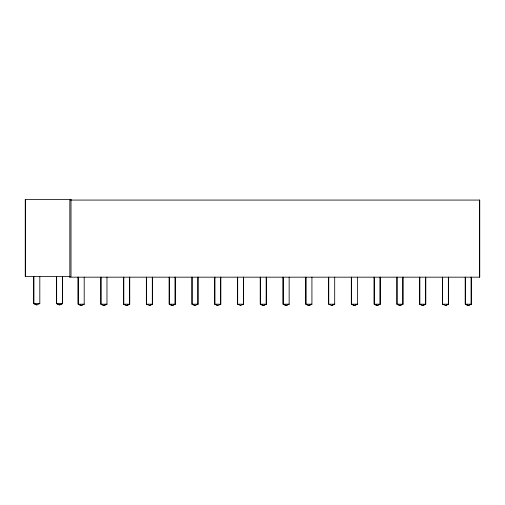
<?xml version="1.0" encoding="UTF-8"?>
<svg xmlns="http://www.w3.org/2000/svg" width="505" height="505" viewBox="0 0 505 505"><rect width="100%" height="100%" fill="white"/><g stroke="black" fill="none" stroke-linecap="round" stroke-linejoin="round"><path stroke-width="0.76" d="M39.813 276.589L39.813 303.6L36.669 304.925L33.665 303.6L33.665 276.589M62.588 276.589L62.588 303.6L59.653 304.925L56.648 303.6L56.648 276.589M83.988 304.193L81.052 305.512L78.048 304.193L78.048 277.176M84.196 277.176L84.196 304.193L81.261 305.512L78.256 304.193L78.256 277.176M106.763 304.193L103.828 305.512L100.817 304.193L100.817 277.176M106.972 277.176L106.972 304.193L104.03 305.512L101.025 304.193L101.025 277.176M129.741 277.176L129.741 304.193L126.805 305.512L123.801 304.193L123.801 277.176M149.373 305.512L152.308 304.193L152.308 277.176M152.516 277.176L152.516 304.193L149.581 305.512L146.362 304.193L146.362 277.176M175.285 277.176L175.285 304.193L172.35 305.512L169.345 304.193L169.345 277.176M198.061 277.176L198.061 304.193L194.917 305.512L191.913 304.193L191.913 277.176M220.836 277.176L220.836 304.193L217.687 305.512L214.682 304.193L214.682 277.176M240.462 305.512L243.606 304.193L243.606 277.176M266.381 277.176L266.381 304.193L263.44 305.512L260.435 304.193L260.435 277.176M288.942 304.193L286.007 305.512L283.002 304.193L283.002 277.176M289.15 277.176L289.15 304.193L286.215 305.512L283.21 304.193L283.21 277.176M311.718 304.193L308.782 305.512L305.777 304.193L305.777 277.176M311.926 277.176L311.926 304.193L308.991 305.512L305.98 304.193L305.98 277.176M331.551 305.512L334.493 304.193M334.695 277.176L334.695 304.193L331.76 305.512L328.547 304.193L328.547 277.176M357.262 304.193L354.327 305.512L351.322 304.193L351.322 277.176M357.471 277.176L357.471 304.193L354.535 305.512L351.53 304.193L351.53 277.176M380.246 277.176L380.246 304.193L377.304 305.512L374.3 304.193L374.3 277.176M403.015 277.176L403.015 304.193L400.08 305.512L397.075 304.193L397.075 277.176M425.791 277.176L425.791 304.193L422.855 305.512L419.844 304.193L419.844 277.176M445.416 305.512L448.352 304.193L448.352 277.176M448.56 277.176L448.56 304.193L445.625 305.512L442.412 304.193L442.412 277.176M471.335 277.176L471.335 304.193L468.4 305.512L465.389 304.193L465.389 277.176M69.633 277.176L479.75 277.176L479.75 200.075L69.841 200.075L69.841 277.176M33.873 276.589L33.873 303.6L39.813 303.6M56.648 303.6L62.588 303.6M78.256 304.193L84.196 304.193M101.025 304.193L106.972 304.193M123.801 304.193L129.741 304.193M152.516 304.193L146.57 304.193L146.57 277.176M169.345 304.193L175.285 304.193M192.121 277.176L192.121 304.193L198.061 304.193M214.89 277.176L214.89 304.193L220.836 304.193M243.606 304.193L237.666 304.193L237.666 277.176M260.435 304.193L266.381 304.193M283.21 304.193L289.15 304.193M305.98 304.193L311.926 304.193M334.695 304.193L328.755 304.193L328.755 277.176M351.53 304.193L357.471 304.193M374.3 304.193L380.246 304.193M397.075 304.193L403.015 304.193M419.844 304.193L425.791 304.193M448.56 304.193L442.62 304.193L442.62 277.176M465.389 304.193L471.335 304.193M240.67 305.512L237.457 304.193L237.457 277.176M214.89 304.193L217.895 305.512M192.121 304.193L195.126 305.512M33.873 303.6L36.878 304.925M479.542 200.075L479.542 277.176M471.127 277.176L471.127 304.193L468.192 305.512L465.187 304.193L465.187 277.176M425.582 277.176L425.582 304.193L422.647 305.512L419.636 304.193L419.636 277.176M402.807 277.176L402.807 304.193L399.872 305.512L396.867 304.193L396.867 277.176M380.038 277.176L380.038 304.193L377.096 305.512L374.091 304.193L374.091 277.176M266.173 277.176L266.173 304.193L263.238 305.512L260.226 304.193L260.226 277.176M243.397 277.176L243.397 304.193M220.628 277.176L220.628 304.193M197.853 277.176L197.853 304.193M175.084 277.176L175.084 304.193L172.142 305.512L169.137 304.193L169.137 277.176M129.532 277.176L129.532 304.193L126.597 305.512L123.592 304.193L123.592 277.176M62.38 276.589L62.38 303.6L59.445 304.925L56.44 303.6L56.44 276.589M25.458 199.488L25.458 276.589M71.003 199.488L25.25 199.488L25.25 276.589L71.003 276.589L71.003 199.488"/></g></svg>
